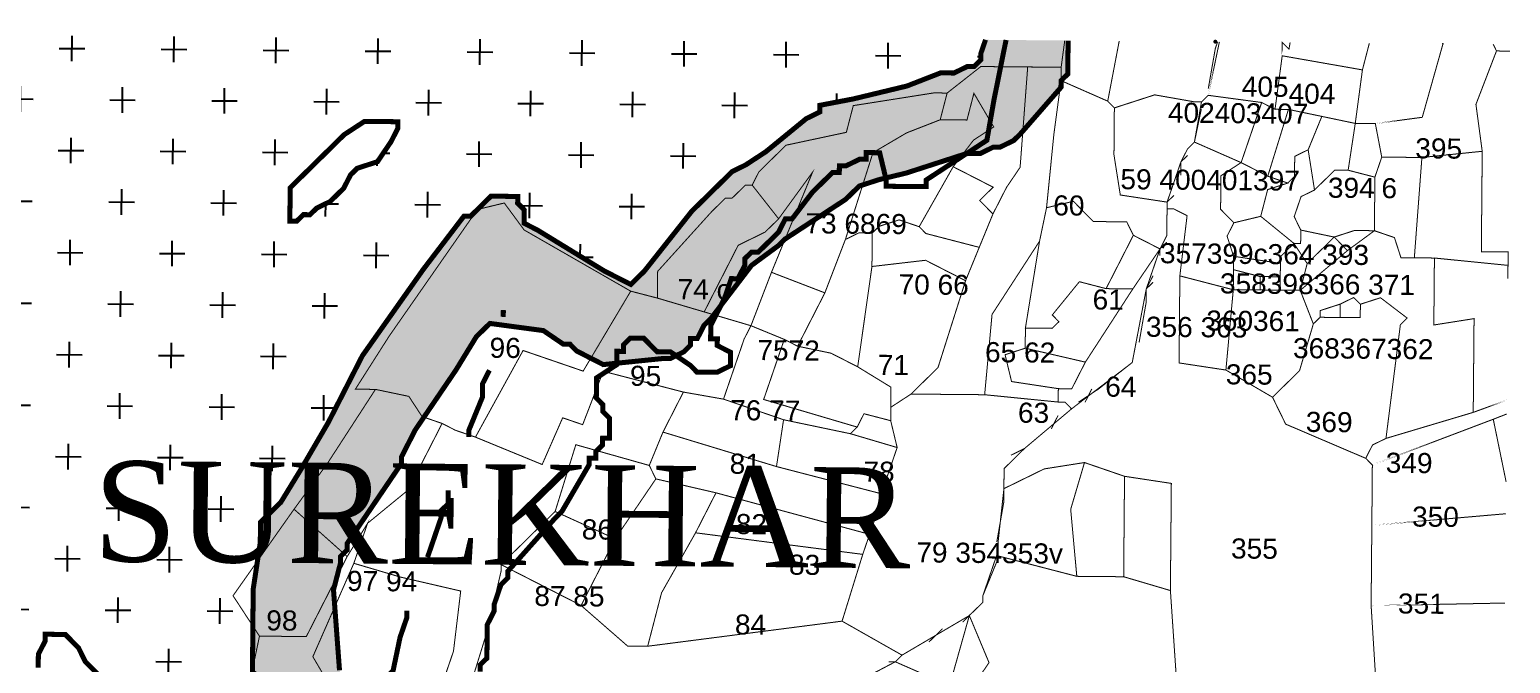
# Model space of a CAD drawing. Header units: metres. Extents: x 266684 to 275933, y 2060666 to 2074564.
# Drawn here: x 275049 to 275933, y 2074174 to 2074552 of the extents above; entities that cross this region are included whole.
import ezdxf

# ---------------------------------------------------------------- set-up
doc = ezdxf.new("R2010")
doc.units = ezdxf.units.M
for name, color, linetype in [('500M CRZ LINE', 2, 'Continuous'), ('CRZ LINE FOR  CREEK OR RIVER', 84, 'Continuous'), ('HAZARDS LINE', 1, 'Continuous'), ('HIGH TIDE LINE', 6, 'Continuous'), ('INTERTIDAL ZONE', 5, 'Continuous'), ('NDZ-200M FROM CRZ', 30, 'Continuous'), ('SURVEY NO.', 7, 'Continuous'), ('SURVEY PLOT BOUNDARY', 35, 'Continuous'), ('VILLAGE BOUNDARY', 212, 'Continuous'), ('VILLAGE NAME', 3, 'Continuous')]:
    doc.layers.add(name, color=color, linetype=linetype)
doc.styles.add('PDF Arial', font='arial.ttf')

# ---------------------------------------------------------------- blocks, each defined once
blk = doc.blocks.new('ERSUJATA')
at = {"layer": 'INTERTIDAL ZONE'}
h = blk.add_hatch(dxfattribs=at)
h.set_pattern_fill('CROSS', color=256, scale=4.797511, angle=-0.5013)
h.set_pattern_definition([(359.4987, (256416.294, 2060020.13), (30.729564, 30.19649), [15.2321, -45.69629]), (89.4987, (256423.843, 2060012.447), (-30.19649, 30.729564), [15.2321, -45.69629])])
h.paths.add_polyline_path([(275512.44, 2074499.36), (275520.47, 2074503.29), (275520.5, 2074507.29), (275540.53, 2074511.11), (275572.58, 2074518.83), (275592.63, 2074526.65), (275600.63, 2074526.58), (275608.66, 2074530.51), (275612.66, 2074530.47), (275616.69, 2074534.44), (275616.72, 2074538.43), (275619.46, 2074546.41), (274923.9, 2074552.49), (274921.09, 2074536.52), (274920.88, 2074512.53), (274916.68, 2074488.58), (274904.26, 2074440.71), (274891.92, 2074400.83), (274875.44, 2074345), (274871.27, 2074325.04), (274867.03, 2074297.09), (274870.92, 2074285.06), (274870.82, 2074273.07), (274866.78, 2074269.1), (274866.29, 2074213.13), (274862.23, 2074205.17), (274858.09, 2074189.21), (274849.39, 2074109.32), (274849.22, 2074089.33), (274845.05, 2074069.37), (274848.76, 2074037.35), (274852.48, 2074005.33), (274859.95, 2073945.29), (274862.97, 2073833.31), (274866.44, 2073773.3), (274870.16, 2073741.28), (274873.81, 2073701.27), (274873.74, 2073693.27), (274845.72, 2073689.52), (274833.73, 2073689.62), (274829.7, 2073685.66), (274825.66, 2073681.7), (274821.63, 2073677.73), (274821.53, 2073665.74), (274829.42, 2073653.68), (274833.38, 2073649.64), (274833.31, 2073641.65), (274829.28, 2073637.68), (274829.21, 2073629.69), (274825.17, 2073625.72), (274829.07, 2073613.69), (274828.02, 2073493.75), (274831.94, 2073485.72), (274831.91, 2073481.72), (274835.91, 2073481.69), (274839.83, 2073473.66), (274855.61, 2073449.53), (274859.58, 2073445.49), (274875.5, 2073437.36), (274887.49, 2073437.25), (274895.45, 2073433.19), (274907.44, 2073433.08), (274923.4, 2073428.94), (274983.25, 2073416.42), (275031.12, 2073404.01), (275059.07, 2073399.77), (275063.06, 2073399.73), (275087.01, 2073395.52), (275111, 2073395.31), (275146.94, 2073391), (275166.96, 2073394.82), (275178.95, 2073394.72), (275195.01, 2073402.58), (275207.04, 2073406.47), (275211.04, 2073406.43), (275227.1, 2073414.29), (275247.09, 2073414.11), (275247.05, 2073410.12), (275255.01, 2073406.05), (275262.9, 2073393.98), (275274.82, 2073385.88), (275282.78, 2073381.82), (275290.74, 2073377.75), (275294.71, 2073373.71), (275302.63, 2073365.65), (275374.13, 2073313.04), (275465.65, 2073264.26), (275469.65, 2073264.23), (275473.61, 2073260.19), (275473.58, 2073256.2), (275477.54, 2073252.16), (275481.43, 2073240.13), (275481.36, 2073232.14), (275497.21, 2073216), (275497.18, 2073212.01), (275509.17, 2073211.9), (275513.24, 2073219.86), (275517.38, 2073235.82), (275521.44, 2073243.78), (275521.86, 2073291.76), (275529.86, 2073291.69), (275537.82, 2073287.62), (275557.77, 2073283.45), (275581.72, 2073279.24), (275589.68, 2073275.17), (275617.66, 2073274.93), (275673.52, 2073262.44), (275677.52, 2073262.41), (275681.48, 2073258.37), (275689.48, 2073258.3), (275709.43, 2073254.13), (275753.26, 2073237.75), (275757.22, 2073233.72), (275777.14, 2073225.55), (275781.1, 2073221.52), (275785.07, 2073217.48), (275792.96, 2073205.42), (275796.92, 2073201.39), (275800.88, 2073197.35), (275808.81, 2073189.29), (275828.55, 2073161.13), (275848.22, 2073124.97), (275871.89, 2073088.78), (275879.75, 2073072.71), (275895.56, 2073052.58), (275907.45, 2073040.48), (275919.35, 2073030.38), (275919.65, 2073064.37), (275915.72, 2073072.4), (275907.76, 2073076.47), (275903.8, 2073080.5), (275899.84, 2073084.53), (275895.91, 2073092.56), (275891.98, 2073100.59), (275888.02, 2073104.63), (275880.1, 2073112.69), (275876.13, 2073116.73), (275872.17, 2073120.76), (275868.24, 2073128.79), (275872.24, 2073128.76), (275876.27, 2073132.72), (275880.24, 2073128.69), (275880.2, 2073124.69), (275892.09, 2073112.59), (275904.01, 2073104.49), (275907.94, 2073096.46), (275915.86, 2073088.39), (275919.84, 2073086.36), (275920.18, 2073124.34), (275916.21, 2073128.37), (275912.29, 2073136.4), (275896.51, 2073160.53), (275884.69, 2073180.63), (275876.8, 2073192.69), (275872.98, 2073212.72), (275869.12, 2073228.74), (275865.19, 2073236.77), (275865.26, 2073244.77), (275869.33, 2073252.73), (275877.46, 2073268.65), (275881.53, 2073276.62), (275885.56, 2073280.58), (275885.63, 2073288.58), (275881.64, 2073288.61), (275873.68, 2073292.68), (275869.68, 2073292.71), (275861.65, 2073288.79), (275841.66, 2073288.96), (275837.7, 2073292.99), (275813.82, 2073305.2), (275801.9, 2073313.3), (275766.06, 2073329.61), (275730.26, 2073349.91), (275706.34, 2073358.12), (275630.53, 2073374.77), (275626.57, 2073378.81), (275622.57, 2073378.84), (275622.71, 2073394.83), (275614.71, 2073394.9), (275606.68, 2073390.98), (275586.7, 2073391.15), (275582.73, 2073395.18), (275574.81, 2073403.25), (275574.88, 2073411.25), (275570.92, 2073415.28), (275570.95, 2073419.28), (275575.05, 2073431.24), (275575.09, 2073435.24), (275583.22, 2073451.16), (275583.33, 2073463.15), (275579.37, 2073467.19), (275575.37, 2073467.22), (275575.4, 2073471.22), (275571.41, 2073471.25), (275563.45, 2073475.32), (275555.45, 2073475.39), (275535.5, 2073479.56), (275527.5, 2073479.63), (275515.44, 2073471.74), (275499.42, 2073467.88), (275483.36, 2073460.03), (275471.36, 2073460.13), (275459.41, 2073464.24), (275451.41, 2073464.31), (275447.45, 2073468.34), (275439.52, 2073476.41), (275431.63, 2073488.47), (275427.74, 2073500.5), (275427.81, 2073508.5), (275411.89, 2073516.63), (275395.94, 2073520.77), (275383.98, 2073524.87), (275368.03, 2073529.01), (275364.03, 2073529.05), (275364.1, 2073537.04), (275360.1, 2073537.08), (275336.26, 2073553.28), (275324.33, 2073561.38), (275268.58, 2073585.86), (275252.66, 2073593.99), (275244.77, 2073606.06), (275240.84, 2073614.09), (275232.92, 2073622.16), (275228.99, 2073630.19), (275229.09, 2073642.18), (275225.2, 2073654.21), (275225.31, 2073666.21), (275221.41, 2073678.23), (275221.48, 2073686.23), (275225.59, 2073698.19), (275225.66, 2073706.19), (275229.72, 2073714.15), (275237.79, 2073722.07), (275241.86, 2073730.04), (275249.89, 2073733.96), (275269.94, 2073741.78), (275273.97, 2073745.75), (275281.97, 2073745.68), (275289.93, 2073741.61), (275313.91, 2073741.4), (275321.94, 2073745.33), (275321.98, 2073749.33), (275326.01, 2073753.29), (275330.08, 2073761.25), (275330.22, 2073777.24), (275326.33, 2073789.27), (275326.4, 2073797.27), (275330.43, 2073801.23), (275334.5, 2073809.19), (275334.53, 2073813.19), (275338.53, 2073813.16), (275342.56, 2073817.12), (275346.63, 2073825.08), (275350.66, 2073829.04), (275350.77, 2073841.04), (275346.87, 2073853.07), (275342.95, 2073861.1), (275338.98, 2073865.13), (275331.02, 2073869.2), (275327.06, 2073873.23), (275315.1, 2073877.34), (275303.15, 2073881.44), (275295.19, 2073885.51), (275291.19, 2073885.54), (275275.37, 2073905.67), (275251.56, 2073925.87), (275235.75, 2073946), (275227.89, 2073962.07), (275223.97, 2073970.1), (275220.04, 2073978.13), (275220.46, 2074026.11), (275224.49, 2074030.07), (275228.56, 2074038.03), (275232.63, 2074045.99), (275240.69, 2074053.92), (275248.72, 2074057.85), (275248.9, 2074077.84), (275217.13, 2074102.1), (275209.2, 2074110.17), (275201.28, 2074118.24), (275197.31, 2074122.27), (275193.42, 2074134.3), (275189.46, 2074138.33), (275185.6, 2074154.36), (275181.71, 2074166.39), (275182.16, 2074218.36), (275186.41, 2074246.32), (275186.51, 2074258.31), (275198.61, 2074270.2), (275210.78, 2074290.09), (275227.01, 2074317.93), (275235.14, 2074333.85), (275247.35, 2074357.74), (275283.78, 2074409.4), (275308.04, 2074441.17), (275312.04, 2074441.14), (275320.11, 2074449.06), (275324.14, 2074453.03), (275340.13, 2074452.89), (275340.09, 2074448.89), (275344.06, 2074444.86), (275343.99, 2074436.86), (275351.95, 2074432.79), (275391.71, 2074408.45), (275407.63, 2074400.32), (275411.66, 2074404.28), (275415.7, 2074408.24), (275443.99, 2074443.98), (275468.19, 2074467.76), (275476.22, 2074471.69), (275488.28, 2074479.58)])
h.paths.add_polyline_path([(275204.25, 2074458.08), (275216.35, 2074469.96), (275224.41, 2074477.89), (275228.44, 2074481.85), (275236.51, 2074489.78), (275248.57, 2074497.67), (275260.56, 2074497.57), (275264.56, 2074497.53), (275268.56, 2074497.5), (275268.52, 2074493.5), (275264.46, 2074485.54), (275256.36, 2074473.61), (275244.33, 2074469.72), (275240.3, 2074465.76), (275236.23, 2074457.8), (275232.2, 2074453.83), (275228.16, 2074449.87), (275220.13, 2074445.94), (275216.1, 2074441.98), (275212.1, 2074442.01), (275208.07, 2074438.05), (275204.07, 2074438.08), (275204.14, 2074446.08), (275204.18, 2074450.08)], flags=16)
h.paths.add_polyline_path([(275035.24, 2074331.61), (275039.2, 2074327.57), (275039.13, 2074319.58), (275039.06, 2074311.58), (275038.99, 2074303.58), (275038.92, 2074295.59), (275038.81, 2074283.59), (275034.71, 2074271.63), (275038.67, 2074267.6), (275038.64, 2074263.6), (275038.6, 2074259.6), (275038.57, 2074255.61), (275038.53, 2074251.61), (275038.5, 2074247.61), (275034.5, 2074247.64), (275034.54, 2074251.64), (275030.57, 2074255.68), (275026.61, 2074259.71), (275022.68, 2074267.74), (275022.72, 2074271.74), (275022.75, 2074275.74), (275014.83, 2074283.8), (275014.9, 2074291.8), (275010.94, 2074295.83), (275006.97, 2074299.87), (275007.01, 2074303.86), (275007.04, 2074307.86), (275007.11, 2074315.86), (275011.15, 2074319.82), (275011.18, 2074323.82), (275015.21, 2074327.78), (275019.21, 2074327.75), (275031.24, 2074331.64)], flags=16)
h.paths.add_polyline_path([(275069.99, 2074191.36), (275073.95, 2074187.32), (275077.91, 2074183.29), (275081.84, 2074175.26), (275089.77, 2074167.19), (275093.69, 2074159.16), (275093.66, 2074155.16), (275093.62, 2074151.17), (275089.56, 2074143.2), (275089.52, 2074139.21), (275089.49, 2074135.21), (275089.45, 2074131.21), (275093.41, 2074127.18), (275097.38, 2074123.14), (275097.34, 2074119.15), (275097.31, 2074115.15), (275097.27, 2074111.15), (275093.24, 2074107.19), (275089.21, 2074103.22), (275085.21, 2074103.26), (275081.25, 2074107.29), (275077.25, 2074107.33), (275073.32, 2074115.36), (275069.32, 2074115.39), (275069.36, 2074119.39), (275069.39, 2074123.39), (275069.43, 2074127.39), (275065.43, 2074127.42), (275065.47, 2074131.42), (275065.54, 2074139.42), (275061.61, 2074147.45), (275061.64, 2074151.45), (275057.68, 2074155.48), (275057.75, 2074163.47), (275053.82, 2074171.51), (275053.89, 2074179.5), (275057.96, 2074187.46), (275058, 2074191.46), (275061.99, 2074191.43)], flags=16)
h.paths.add_polyline_path([(275011.96, 2073955.96), (275015.92, 2073951.92), (275019.92, 2073951.89), (275023.85, 2073943.86), (275027.81, 2073939.83), (275027.78, 2073935.83), (275031.74, 2073931.79), (275031.7, 2073927.8), (275035.7, 2073927.76), (275035.53, 2073907.77), (275031.42, 2073895.81), (275031.39, 2073891.81), (275031.35, 2073887.82), (275027.32, 2073883.85), (275027.25, 2073875.86), (275023.22, 2073871.89), (275019.22, 2073871.93), (275011.26, 2073876), (275007.3, 2073880.03), (275003.37, 2073888.06), (275003.41, 2073892.06), (275003.48, 2073900.05), (274999.51, 2073904.09), (274995.59, 2073912.12), (274995.66, 2073920.11), (274991.8, 2073936.14), (274991.83, 2073940.14), (274991.87, 2073944.14), (274995.9, 2073948.1), (274995.94, 2073952.1), (274999.97, 2073956.06), (275003.97, 2073956.03)], flags=16)
at = {"layer": 'NDZ-200M FROM CRZ'}
h = blk.add_hatch(dxfattribs=at)
h.set_pattern_fill('CROSS', color=256, scale=1.199378, angle=-0.5013)
h.set_pattern_definition([(359.498702, (256416.294, 2060020.1294), (7.682391, 7.5491226), [3.808024, -11.4240725]), (89.498702, (256418.181, 2060018.209), (-7.5491226, 7.682391), [3.808024, -11.4240725])])
h.paths.add_polyline_path([(275378.26, 2073784.82), (275382.29, 2073788.78), (275386.32, 2073792.75), (275390.36, 2073796.71), (275390.39, 2073800.71), (275394.46, 2073808.67), (275398.77, 2073844.62), (275398.84, 2073852.61), (275394.95, 2073864.64), (275394.98, 2073868.64), (275391.02, 2073872.67), (275391.06, 2073876.67), (275387.09, 2073880.7), (275363.35, 2073908.9), (275359.39, 2073912.93), (275355.43, 2073916.97), (275351.43, 2073917), (275347.47, 2073921.04), (275343.47, 2073921.07), (275335.51, 2073925.14), (275331.51, 2073925.17), (275299.71, 2073945.44), (275287.82, 2073957.54), (275283.89, 2073965.57), (275275.97, 2073973.64), (275268.29, 2074009.69), (275272.32, 2074013.66), (275272.36, 2074017.65), (275276.35, 2074017.62), (275276.42, 2074025.62), (275280.46, 2074029.58), (275280.49, 2074033.58), (275280.53, 2074037.57), (275280.56, 2074041.57), (275280.6, 2074045.57), (275276.91, 2074081.59), (275273.06, 2074097.62), (275273.09, 2074101.61), (275273.13, 2074105.61), (275273.16, 2074109.61), (275273.2, 2074113.61), (275269.23, 2074117.64), (275265.27, 2074121.67), (275237.53, 2074149.91), (275237.6, 2074157.9), (275233.71, 2074169.93), (275230.13, 2074217.94), (275234.27, 2074233.9), (275234.31, 2074237.9), (275238.34, 2074241.86), (275238.37, 2074245.86), (275246.47, 2074257.79), (275270.77, 2074293.56), (275270.81, 2074297.56), (275274.87, 2074305.52), (275278.94, 2074313.48), (275303.24, 2074349.25), (275315.41, 2074369.14), (275323.47, 2074377.06), (275355.42, 2074372.79), (275367.34, 2074364.68), (275371.34, 2074364.65), (275375.3, 2074360.62), (275383.26, 2074356.55), (275391.22, 2074352.48), (275427.23, 2074356.16), (275431.23, 2074356.13), (275439.26, 2074360.06), (275443.29, 2074364.02), (275443.33, 2074368.02), (275447.33, 2074367.98), (275451.39, 2074375.94), (275455.43, 2074379.91), (275479.69, 2074411.68), (275495.79, 2074423.54), (275499.82, 2074427.5), (275536, 2074451.17), (275544.07, 2074459.1), (275556.1, 2074462.99), (275572.12, 2074466.85), (275608.2, 2074478.53), (275616.2, 2074478.46), (275624.23, 2074482.39), (275628.23, 2074482.35), (275636.26, 2074486.28), (275640.29, 2074490.25), (275664.52, 2074518.02), (275664.55, 2074522.02), (275668.59, 2074525.98), (275668.66, 2074533.98), (275668.69, 2074537.98), (275668.73, 2074541.98), (275668.76, 2074545.97), (275619.46, 2074546.41), (275616.72, 2074538.43), (275616.69, 2074534.44), (275612.66, 2074530.47), (275608.66, 2074530.51), (275600.63, 2074526.58), (275592.63, 2074526.65), (275572.58, 2074518.83), (275540.53, 2074511.11), (275520.5, 2074507.29), (275520.47, 2074503.29), (275512.44, 2074499.36), (275488.28, 2074479.58), (275476.22, 2074471.69), (275468.19, 2074467.76), (275443.99, 2074443.98), (275415.7, 2074408.24), (275411.66, 2074404.28), (275407.63, 2074400.32), (275391.71, 2074408.45), (275351.95, 2074432.79), (275343.99, 2074436.86), (275344.06, 2074444.86), (275340.09, 2074448.89), (275340.13, 2074452.89), (275324.14, 2074453.03), (275320.11, 2074449.06), (275312.04, 2074441.14), (275308.04, 2074441.17), (275283.78, 2074409.4), (275247.35, 2074357.74), (275235.14, 2074333.85), (275227.01, 2074317.93), (275210.78, 2074290.09), (275198.61, 2074270.2), (275186.51, 2074258.31), (275186.41, 2074246.32), (275182.16, 2074218.36), (275181.71, 2074166.39), (275185.6, 2074154.36), (275189.46, 2074138.33), (275193.42, 2074134.3), (275197.31, 2074122.27), (275201.28, 2074118.24), (275209.2, 2074110.17), (275217.13, 2074102.1), (275248.9, 2074077.84), (275248.72, 2074057.85), (275240.69, 2074053.92), (275232.63, 2074045.99), (275228.56, 2074038.03), (275224.49, 2074030.07), (275220.46, 2074026.11), (275220.04, 2073978.13), (275223.97, 2073970.1), (275227.89, 2073962.07), (275235.75, 2073946), (275251.56, 2073925.87), (275275.37, 2073905.67), (275291.19, 2073885.54), (275295.19, 2073885.51), (275303.15, 2073881.44), (275315.1, 2073877.34), (275327.06, 2073873.23), (275331.02, 2073869.2), (275338.98, 2073865.13), (275342.95, 2073861.1), (275346.87, 2073853.07), (275350.77, 2073841.04), (275350.66, 2073829.04), (275346.63, 2073825.08), (275342.56, 2073817.12), (275338.53, 2073813.16), (275334.53, 2073813.19), (275334.5, 2073809.19), (275330.43, 2073801.23), (275326.4, 2073797.27), (275326.33, 2073789.27), (275330.22, 2073777.24), (275330.08, 2073761.25), (275326.01, 2073753.29), (275321.98, 2073749.33), (275321.94, 2073745.33), (275313.91, 2073741.4), (275289.93, 2073741.61), (275281.97, 2073745.68), (275273.97, 2073745.75), (275269.94, 2073741.78), (275249.89, 2073733.96), (275241.86, 2073730.04), (275237.79, 2073722.07), (275229.72, 2073714.15), (275225.66, 2073706.19), (275225.59, 2073698.19), (275221.48, 2073686.23), (275221.41, 2073678.23), (275225.31, 2073666.21), (275225.2, 2073654.21), (275229.09, 2073642.18), (275228.99, 2073630.19), (275232.92, 2073622.16), (275240.84, 2073614.09), (275244.77, 2073606.06), (275252.66, 2073593.99), (275268.58, 2073585.86), (275324.33, 2073561.38), (275336.26, 2073553.28), (275360.1, 2073537.08), (275364.1, 2073537.04), (275364.03, 2073529.05), (275368.03, 2073529.01), (275383.98, 2073524.87), (275395.94, 2073520.77), (275411.89, 2073516.63), (275427.81, 2073508.5), (275427.74, 2073500.5), (275431.63, 2073488.47), (275439.52, 2073476.41), (275447.45, 2073468.34), (275451.41, 2073464.31), (275459.41, 2073464.24), (275471.36, 2073460.13), (275483.36, 2073460.03), (275499.42, 2073467.88), (275515.44, 2073471.74), (275527.5, 2073479.63), (275535.5, 2073479.56), (275555.45, 2073475.39), (275563.45, 2073475.32), (275571.41, 2073471.25), (275575.4, 2073471.22), (275575.37, 2073467.22), (275579.37, 2073467.19), (275583.33, 2073463.15), (275583.22, 2073451.16), (275575.09, 2073435.24), (275575.05, 2073431.24), (275570.95, 2073419.28), (275570.92, 2073415.28), (275574.88, 2073411.25), (275574.81, 2073403.25), (275582.73, 2073395.18), (275586.7, 2073391.15), (275606.68, 2073390.98), (275614.71, 2073394.9), (275622.71, 2073394.83), (275622.57, 2073378.84), (275626.57, 2073378.81), (275630.53, 2073374.77), (275706.34, 2073358.12), (275730.26, 2073349.91), (275766.06, 2073329.61), (275801.9, 2073313.3), (275813.82, 2073305.2), (275837.7, 2073292.99), (275841.66, 2073288.96), (275861.65, 2073288.79), (275869.68, 2073292.71), (275873.68, 2073292.68), (275881.64, 2073288.61), (275885.63, 2073288.58), (275885.56, 2073280.58), (275881.53, 2073276.62), (275877.46, 2073268.65), (275869.33, 2073252.73), (275865.26, 2073244.77), (275865.19, 2073236.77), (275869.12, 2073228.74), (275872.98, 2073212.72), (275876.8, 2073192.69), (275884.69, 2073180.63), (275896.51, 2073160.53), (275912.29, 2073136.4), (275916.21, 2073128.37), (275920.18, 2073124.34), (275921.09, 2073228.29), (275917.19, 2073240.32), (275917.26, 2073248.31), (275917.3, 2073252.31), (275917.33, 2073256.31), (275917.37, 2073260.31), (275913.41, 2073264.34), (275893.73, 2073300.5), (275885.88, 2073316.56), (275881.92, 2073320.6), (275877.95, 2073324.63), (275873.99, 2073328.66), (275870.03, 2073332.69), (275838.19, 2073348.97), (275826.27, 2073357.07), (275822.3, 2073361.1), (275774.51, 2073381.51), (275754.63, 2073393.68), (275746.67, 2073397.75), (275706.8, 2073410.09), (275682.85, 2073414.3), (275666.89, 2073418.44), (275631.02, 2073430.75), (275631.05, 2073434.75), (275631.09, 2073438.74), (275631.12, 2073442.74), (275631.16, 2073446.74), (275635.19, 2073450.7), (275635.23, 2073454.7), (275635.3, 2073462.7), (275615.59, 2073494.86), (275611.63, 2073498.89), (275607.63, 2073498.93), (275591.71, 2073507.06), (275575.79, 2073515.2), (275543.91, 2073527.47), (275539.95, 2073531.5), (275531.96, 2073531.57), (275527.96, 2073531.61), (275523.96, 2073531.64), (275519.96, 2073531.68), (275515.97, 2073531.71), (275511.93, 2073527.75), (275479.81, 2073512.04), (275475.85, 2073516.07), (275475.89, 2073520.07), (275471.96, 2073528.1), (275468, 2073532.13), (275468.03, 2073536.13), (275464.07, 2073540.17), (275456.11, 2073544.23), (275428.3, 2073564.47), (275416.34, 2073568.57), (275412.35, 2073568.61), (275408.35, 2073568.64), (275404.39, 2073572.68), (275396.39, 2073572.75), (275392.43, 2073576.78), (275360.62, 2073597.05), (275348.7, 2073605.15), (275344.71, 2073605.18), (275336.75, 2073609.25), (275324.82, 2073617.35), (275288.99, 2073633.66), (275284.99, 2073633.7), (275285.02, 2073637.69), (275281.06, 2073641.73), (275281.1, 2073645.73), (275277.1, 2073645.76), (275277.13, 2073649.76), (275277.17, 2073653.76), (275273.28, 2073665.79), (275285.51, 2073693.67), (275289.51, 2073693.63), (275289.47, 2073689.63), (275293.47, 2073689.6), (275297.47, 2073689.56), (275305.46, 2073689.49), (275313.46, 2073689.42), (275317.49, 2073693.39), (275353.61, 2073709.07), (275361.64, 2073712.99), (275365.71, 2073720.95), (275365.74, 2073724.95), (275369.74, 2073724.92), (275369.81, 2073732.91), (275373.84, 2073736.88), (275373.88, 2073740.88)])
at = {"layer": '500M CRZ LINE', "lineweight": 5, "const_width": 3}
for points in [[(275331.54, 2074384.99), (275331.5, 2074380.99)], [(275323.23, 2074349.08), (275319.16, 2074341.12), (275319.09, 2074333.12), (275310.92, 2074313.2), (275310.89, 2074309.2)], [(275298.61, 2074277.32), (275298.54, 2074269.33), (275294.51, 2074265.36), (275294.48, 2074261.36), (275286.27, 2074237.45)], [(275274, 2074205.57), (275273.97, 2074201.57), (275269.86, 2074189.61), (275265.69, 2074169.65), (275261.66, 2074165.69)]]:
    blk.add_lwpolyline(points, dxfattribs=at)
at = {"layer": 'CRZ LINE FOR  CREEK OR RIVER', "lineweight": 0, "const_width": 3}
blk.add_lwpolyline([(275668.76, 2074545.97), (275668.59, 2074525.98), (275664.55, 2074522.02), (275664.52, 2074518.02), (275640.29, 2074490.25), (275636.26, 2074486.28), (275628.23, 2074482.35), (275624.23, 2074482.39), (275616.2, 2074478.46), (275608.2, 2074478.53), (275572.12, 2074466.85), (275556.1, 2074462.99), (275544.07, 2074459.1), (275536, 2074451.17), (275499.82, 2074427.5), (275495.79, 2074423.54), (275479.69, 2074411.68), (275455.43, 2074379.91), (275451.39, 2074375.94), (275447.33, 2074367.98), (275443.33, 2074368.02), (275443.29, 2074364.02), (275439.26, 2074360.06), (275431.23, 2074356.13), (275427.23, 2074356.16), (275391.22, 2074352.48), (275383.26, 2074356.55), (275375.3, 2074360.62), (275371.34, 2074364.65), (275367.34, 2074364.68), (275355.42, 2074372.79), (275323.47, 2074377.06), (275315.41, 2074369.14), (275303.24, 2074349.25), (275278.94, 2074313.48), (275270.81, 2074297.56), (275270.77, 2074293.56), (275238.37, 2074245.86), (275238.34, 2074241.86), (275234.31, 2074237.9), (275234.27, 2074233.9), (275230.13, 2074217.94), (275233.71, 2074169.93)], dxfattribs=at)
at = {"layer": 'HAZARDS LINE', "lineweight": 18, "const_width": 3}
blk.add_lwpolyline([(275631.71, 2074546.3), (275624.47, 2074510.38), (275620.27, 2074486.42), (275584.08, 2074462.75), (275584.04, 2074458.75), (275560.06, 2074458.96), (275560.09, 2074462.96), (275556.24, 2074478.99), (275548.24, 2074479.06), (275548.21, 2074475.06), (275544.21, 2074475.09), (275536.18, 2074471.16), (275532.18, 2074471.2), (275532.15, 2074467.2), (275528.15, 2074467.24), (275520.08, 2074459.31), (275516.05, 2074455.35), (275503.92, 2074439.46), (275499.92, 2074439.49), (275495.86, 2074431.53), (275491.82, 2074427.57), (275483.76, 2074419.64), (275479.76, 2074419.68), (275475.73, 2074415.72), (275475.69, 2074411.72), (275471.63, 2074403.76), (275467.63, 2074403.79), (275463.53, 2074391.83), (275459.46, 2074383.87), (275455.39, 2074375.91), (275455.32, 2074367.91), (275459.32, 2074367.88), (275459.28, 2074363.88), (275467.24, 2074359.81), (275467.17, 2074351.82), (275459.14, 2074347.89), (275447.15, 2074347.99), (275443.19, 2074352.03), (275431.27, 2074360.13), (275423.27, 2074360.2), (275419.31, 2074364.23), (275415.35, 2074368.26), (275407.35, 2074368.33), (275403.32, 2074364.37), (275403.28, 2074360.37), (275399.29, 2074360.41), (275399.22, 2074352.41), (275387.15, 2074344.52), (275387.05, 2074332.53), (275391.01, 2074328.49), (275390.98, 2074324.49), (275394.94, 2074320.46), (275394.83, 2074308.47), (275390.84, 2074308.5), (275390.8, 2074304.5), (275386.77, 2074300.54), (275386.73, 2074296.54), (275382.74, 2074296.58), (275382.7, 2074292.58), (275366.47, 2074264.73), (275362.43, 2074260.77), (275334.17, 2074229.03), (275334.14, 2074225.03), (275330.1, 2074221.07), (275326, 2074209.11), (275325.97, 2074205.11), (275321.9, 2074197.15), (275321.73, 2074177.16), (275317.69, 2074173.2), (275317.66, 2074169.2)], dxfattribs=at)
at = {"layer": 'HIGH TIDE LINE', "lineweight": 0, "const_width": 3}
for points in [[(275619.46, 2074546.41), (275616.72, 2074538.43), (275616.69, 2074534.44), (275612.66, 2074530.47), (275608.66, 2074530.51), (275600.63, 2074526.58), (275592.63, 2074526.65), (275572.58, 2074518.83), (275540.53, 2074511.11), (275520.5, 2074507.29), (275520.47, 2074503.29), (275512.44, 2074499.36), (275488.28, 2074479.58), (275476.22, 2074471.69), (275468.19, 2074467.76), (275443.99, 2074443.98), (275415.7, 2074408.24), (275411.66, 2074404.28), (275407.63, 2074400.32), (275391.71, 2074408.45), (275351.95, 2074432.79), (275343.99, 2074436.86), (275344.06, 2074444.86), (275340.09, 2074448.89), (275340.13, 2074452.89), (275324.14, 2074453.03), (275320.11, 2074449.06), (275312.04, 2074441.14), (275308.04, 2074441.17), (275283.78, 2074409.4), (275247.35, 2074357.74), (275235.14, 2074333.85), (275227.01, 2074317.93), (275210.78, 2074290.09), (275198.61, 2074270.2), (275186.51, 2074258.31), (275186.41, 2074246.32), (275182.16, 2074218.36), (275181.71, 2074166.39)], [(275089.77, 2074167.19), (275081.84, 2074175.26), (275077.91, 2074183.29), (275073.95, 2074187.32), (275069.99, 2074191.36), (275058, 2074191.46), (275057.96, 2074187.46), (275053.89, 2074179.5), (275053.82, 2074171.51)]]:
    blk.add_lwpolyline(points, dxfattribs=at)
blk.add_lwpolyline([(275228.44, 2074481.85), (275236.51, 2074489.78), (275248.57, 2074497.67), (275268.56, 2074497.5), (275268.52, 2074493.5), (275264.46, 2074485.54), (275256.36, 2074473.61), (275244.33, 2074469.72), (275240.3, 2074465.76), (275236.23, 2074457.8), (275232.2, 2074453.83), (275228.16, 2074449.87), (275220.13, 2074445.94), (275216.1, 2074441.98), (275212.1, 2074442.01), (275208.07, 2074438.05), (275204.07, 2074438.08), (275204.25, 2074458.08), (275216.35, 2074469.96), (275224.41, 2074477.89)], close=True, dxfattribs=at)
at = {"layer": 'SURVEY NO.', "color": 40, "lineweight": 50, "true_color": 0xffaa00}
blk.add_point((275756.71, 2074545.21), dxfattribs=at)
at = {"layer": 'SURVEY PLOT BOUNDARY', "lineweight": 18, "const_width": 0.6}
for points in [[(275853.21, 2074152.52), (275849.71, 2074208.52), (275850.13, 2074256.5), (275850.44, 2074292.49), (275846.48, 2074296.52), (275850.55, 2074304.48), (275858.58, 2074308.41), (275910.68, 2074323.95), (275911.17, 2074379.92), (275887.15, 2074376.13), (275887.5, 2074416.11), (275931.44, 2074411.73), (275931.37, 2074403.73), (275931.51, 2074419.73), (275915.52, 2074419.86), (275916.04, 2074479.84), (275880.03, 2074476.15), (275856.05, 2074476.36), (275852.22, 2074496.39), (275840.23, 2074496.49), (275844.51, 2074528.44), (275848.65, 2074544.4), (275844.51, 2074528.44), (275796.61, 2074536.86), (275792.33, 2074504.91), (275784.37, 2074508.98), (275752.43, 2074513.26), (275748.4, 2074509.29), (275744.4, 2074509.33), (275720.45, 2074513.54), (275696.39, 2074505.75), (275692.43, 2074509.78), (275699.29, 2074545.71), (275692.43, 2074509.78), (275664.55, 2074522.02), (275664.62, 2074530.02), (275666.76, 2074545.99), (275664.62, 2074530.02), (275616.65, 2074530.44), (275596.53, 2074514.62), (275588.53, 2074514.69), (275540.49, 2074507.11), (275536.35, 2074491.16), (275500.31, 2074483.47), (275484.18, 2074467.62), (275480.11, 2074459.66), (275476.11, 2074459.7), (275468.05, 2074451.77), (275464.05, 2074451.8), (275455.99, 2074443.88), (275423.69, 2074408.17), (275423.55, 2074392.18), (275407.6, 2074396.32), (275343.95, 2074432.86), (275332.1, 2074448.96), (275316.07, 2074445.1), (275263.44, 2074369.59), (275243.17, 2074337.78), (275255.17, 2074337.68), (275226.8, 2074293.94), (275206.57, 2074266.13), (275170.14, 2074214.47), (275185.92, 2074190.34), (275181.74, 2074170.39)], [(275733.39, 2074165.56), (275729.85, 2074217.57), (275730.41, 2074281.54), (275702.46, 2074285.78), (275678.55, 2074293.99), (275654.53, 2074290.2), (275630.44, 2074278.42), (275630.54, 2074290.41), (275642.64, 2074302.3), (275670.83, 2074326.04), (275707.06, 2074353.72), (275715.44, 2074397.63), (275723.64, 2074421.54), (275727.71, 2074429.51), (275727.85, 2074445.5), (275731.85, 2074445.46), (275739.81, 2074441.39), (275735.49, 2074405.45), (275735.04, 2074353.47), (275762.99, 2074349.23), (275790.83, 2074332.99), (275798.68, 2074316.93), (275846.48, 2074296.52), (275850.44, 2074292.49), (275850.13, 2074256.5), (275849.71, 2074208.52), (275853.21, 2074152.52)], [(275289.47, 2074145.45), (275301.77, 2074181.33), (275306.08, 2074217.28), (275270.18, 2074225.59), (275242.27, 2074233.83), (275250.47, 2074257.75), (275274.63, 2074277.53), (275294.97, 2074317.34), (275302.93, 2074313.27), (275314.88, 2074309.17), (275354.72, 2074292.82), (275366.96, 2074320.71), (275378.91, 2074316.6), (275391.19, 2074348.48), (275439.05, 2074336.07), (275426.85, 2074312.18), (275418.68, 2074292.26), (275374.81, 2074304.64), (275362.47, 2074264.77), (275330.21, 2074233.06), (275330.17, 2074229.06), (275321.86, 2074193.15), (275309.52, 2074153.28)]]:
    blk.add_lwpolyline(points, dxfattribs=at)
for points in [[(275752.43, 2074513.26), (275759.1, 2074545.18)], [(275796.61, 2074536.86), (275796.68, 2074544.86), (275800.64, 2074540.82), (275801.34, 2074544.81), (275800.64, 2074540.82), (275796.68, 2074544.86)], [(275852.22, 2074496.39), (275880.24, 2074500.14), (275892.62, 2074544.02), (275880.24, 2074500.14)], [(275912.29, 2074507.86), (275916.04, 2074479.84), (275912.29, 2074507.86), (275924.56, 2074539.74), (275932.56, 2074539.67), (275924.56, 2074539.74), (275922.6, 2074543.75), (275924.56, 2074539.74)], [(275623.35, 2074382.44), (275618.94, 2074334.49), (275574.97, 2074334.88), (275591.09, 2074350.73), (275607.54, 2074402.57), (275615.71, 2074422.49), (275623.88, 2074442.41), (275632.01, 2074458.33), (275640.11, 2074470.26), (275644.64, 2074530.19), (275664.62, 2074530.02), (275664.55, 2074522.02), (275660.28, 2074490.07), (275655.89, 2074446.13), (275651.72, 2074426.17)], [(275644.64, 2074530.19), (275640.11, 2074470.26), (275632.01, 2074458.33), (275623.88, 2074442.41), (275615.95, 2074450.47), (275624.02, 2074458.4), (275600.14, 2074470.61), (275612.27, 2074486.49), (275624.33, 2074494.38), (275612.52, 2074514.48), (275608.38, 2074498.52), (275592.39, 2074498.66), (275596.53, 2074514.62), (275616.65, 2074530.44)], [(275844.51, 2074528.44), (275840.23, 2074496.49), (275820.28, 2074500.67), (275800.33, 2074504.84), (275792.33, 2074504.91), (275796.61, 2074536.86)], [(275692.43, 2074509.78), (275696.39, 2074505.75), (275696.15, 2074477.76), (275699.94, 2074453.74), (275727.88, 2074449.5), (275727.85, 2074445.5), (275727.71, 2074429.51), (275723.64, 2074421.54), (275707.72, 2074429.68), (275703.79, 2074437.71), (275683.81, 2074437.89), (275671.92, 2074449.99), (275655.89, 2074446.13), (275660.28, 2074490.07), (275664.55, 2074522.02)], [(275552.24, 2074479.02), (275535.79, 2074427.19), (275523.52, 2074395.31), (275491.65, 2074407.58), (275516.16, 2074467.34), (275495.93, 2074439.53), (275480.11, 2074459.66), (275484.18, 2074467.62), (275500.31, 2074483.47), (275536.35, 2074491.16), (275540.49, 2074507.11), (275588.53, 2074514.69), (275596.53, 2074514.62), (275592.39, 2074498.66), (275572.33, 2074490.84)], [(275600.14, 2074470.61), (275579.84, 2074434.8), (275567.88, 2074438.9), (275555.85, 2074435.01), (275551.82, 2074431.04), (275543.82, 2074431.11), (275535.79, 2074427.19), (275552.24, 2074479.02), (275572.33, 2074490.84), (275592.39, 2074498.66), (275608.38, 2074498.52), (275612.52, 2074514.48), (275624.33, 2074494.38), (275612.27, 2074486.49)], [(275748.4, 2074509.29), (275744.19, 2074485.34), (275740.16, 2074481.38), (275736.09, 2074473.41), (275727.88, 2074449.5), (275699.94, 2074453.74), (275696.15, 2074477.76), (275696.39, 2074505.75), (275720.45, 2074513.54), (275744.4, 2074509.33)], [(275784.37, 2074508.98), (275772.07, 2074473.1), (275744.19, 2074485.34), (275748.4, 2074509.29), (275752.43, 2074513.26)], [(275792.33, 2074504.91), (275800.33, 2074504.84), (275787.99, 2074464.96), (275772.07, 2074473.1), (275784.37, 2074508.98)], [(275820.28, 2074500.67), (275812.11, 2074480.75), (275804.08, 2074476.82), (275803.98, 2074464.82), (275799.94, 2074460.86), (275787.99, 2074464.96), (275800.33, 2074504.84)], [(275840.23, 2074496.49), (275835.99, 2074468.54), (275828, 2074468.61), (275823.96, 2074464.65), (275815.9, 2074456.72), (275812.11, 2074480.75), (275820.28, 2074500.67)], [(275856.05, 2074476.36), (275851.95, 2074464.4), (275835.99, 2074468.54), (275840.23, 2074496.49), (275852.22, 2074496.39)], [(275772.07, 2074473.1), (275760, 2074465.21), (275759.83, 2074445.22), (275767.75, 2074437.15), (275763.69, 2074429.19), (275767.58, 2074417.16), (275767.51, 2074409.16), (275767.4, 2074397.17), (275735.49, 2074405.45), (275739.81, 2074441.39), (275731.85, 2074445.46), (275727.85, 2074445.5), (275727.88, 2074449.5), (275736.09, 2074473.41), (275740.16, 2074481.38), (275744.19, 2074485.34)], [(275815.9, 2074456.72), (275807.87, 2074452.79), (275803.77, 2074440.83), (275807.69, 2074432.8), (275807.62, 2074424.81), (275803.63, 2074424.84), (275783.78, 2074441.01), (275787.92, 2074456.97), (275799.94, 2074460.86), (275803.98, 2074464.82), (275804.08, 2074476.82), (275812.11, 2074480.75)], [(275875.51, 2074416.22), (275867.52, 2074416.29), (275863.62, 2074428.32), (275851.67, 2074432.42), (275851.95, 2074464.4), (275856.05, 2074476.36), (275880.03, 2074476.15)], [(275916.01, 2074475.84), (275915.52, 2074419.86), (275931.51, 2074419.73), (275931.44, 2074411.73), (275887.5, 2074416.11), (275875.51, 2074416.22), (275880.03, 2074476.15), (275916.04, 2074479.84)], [(275491.65, 2074407.58), (275479.38, 2074375.7), (275451.46, 2074383.94), (275471.8, 2074423.75), (275487.86, 2074431.6), (275495.93, 2074439.53), (275516.16, 2074467.34)], [(275623.88, 2074442.41), (275615.71, 2074422.49), (275583.8, 2074430.76), (275579.84, 2074434.8), (275600.14, 2074470.61), (275624.02, 2074458.4), (275615.95, 2074450.47)], [(275787.99, 2074464.96), (275799.94, 2074460.86), (275787.92, 2074456.97), (275783.78, 2074441.01), (275767.75, 2074437.15), (275759.83, 2074445.22), (275760, 2074465.21), (275772.07, 2074473.1)], [(275835.99, 2074468.54), (275851.95, 2074464.4), (275851.67, 2074432.42), (275839.67, 2074432.52), (275827.65, 2074428.63), (275807.69, 2074432.8), (275803.77, 2074440.83), (275807.87, 2074452.79), (275815.9, 2074456.72), (275823.96, 2074464.65), (275828, 2074468.61)], [(275471.8, 2074423.75), (275451.46, 2074383.94), (275423.55, 2074392.18), (275423.69, 2074408.17), (275455.99, 2074443.88), (275464.05, 2074451.8), (275468.05, 2074451.77), (275476.11, 2074459.7), (275480.11, 2074459.66), (275495.93, 2074439.53), (275487.86, 2074431.6)], [(275707.72, 2074429.68), (275691.45, 2074397.83), (275675.5, 2074401.97), (275659.33, 2074382.12), (275663.29, 2074378.09), (275659.26, 2074374.13), (275643.27, 2074374.27), (275651.72, 2074426.17), (275655.89, 2074446.13), (275671.92, 2074449.99), (275683.81, 2074437.89), (275703.79, 2074437.71)], [(275407.6, 2074396.32), (275379.19, 2074348.59), (275343.32, 2074360.9), (275314.88, 2074309.17), (275302.93, 2074313.27), (275294.97, 2074317.34), (275283.01, 2074321.44), (275275.12, 2074333.5), (275255.17, 2074337.68), (275243.17, 2074337.78), (275263.44, 2074369.59), (275316.07, 2074445.1), (275332.1, 2074448.96), (275343.95, 2074432.86)], [(275803.63, 2074424.84), (275795.56, 2074416.92), (275795.53, 2074412.92), (275767.58, 2074417.16), (275763.69, 2074429.19), (275767.75, 2074437.15), (275783.78, 2074441.01)], [(275579.84, 2074434.8), (275583.8, 2074430.76), (275615.71, 2074422.49), (275607.54, 2074402.57), (275583.66, 2074414.77), (275551.64, 2074411.05), (275551.82, 2074431.04), (275555.85, 2074435.01), (275567.88, 2074438.9)], [(275827.65, 2074428.63), (275811.52, 2074412.78), (275803.63, 2074424.84), (275807.62, 2074424.81), (275807.69, 2074432.8)], [(275875.51, 2074416.22), (275887.5, 2074416.11), (275887.15, 2074376.13), (275911.17, 2074379.92), (275910.68, 2074323.95), (275858.58, 2074308.41), (275867.17, 2074376.31), (275871.2, 2074380.27), (275855.31, 2074392.4), (275843.29, 2074388.51), (275839.32, 2074392.54), (275831.29, 2074388.61), (275819.27, 2074384.72), (275819.23, 2074380.72), (275815.2, 2074376.76), (275807.38, 2074396.82), (275835.57, 2074420.56), (275851.67, 2074432.42), (275863.62, 2074428.32), (275867.52, 2074416.29)], [(275851.67, 2074432.42), (275835.57, 2074420.56), (275827.65, 2074428.63), (275839.67, 2074432.52)], [(275551.82, 2074431.04), (275551.64, 2074411.05), (275543.13, 2074351.15), (275527.21, 2074359.29), (275507.25, 2074363.46), (275523.52, 2074395.31), (275535.79, 2074427.19), (275543.82, 2074431.11)], [(275643.27, 2074374.27), (275643.17, 2074362.27), (275631.14, 2074358.38), (275635, 2074342.35), (275662.94, 2074338.11), (275662.87, 2074330.11), (275618.94, 2074334.49), (275623.35, 2074382.44), (275651.72, 2074426.17)], [(275670.83, 2074326.04), (275666.87, 2074330.08), (275662.87, 2074330.11), (275662.94, 2074338.11), (275670.94, 2074338.04), (275679.07, 2074353.96), (275707.44, 2074397.7), (275723.64, 2074421.54), (275715.44, 2074397.63), (275707.06, 2074353.72)], [(275723.64, 2074421.54), (275707.44, 2074397.7), (275691.45, 2074397.83), (275707.72, 2074429.68)], [(275811.52, 2074412.78), (275807.38, 2074396.82), (275795.39, 2074396.93), (275795.46, 2074404.92), (275795.53, 2074412.92), (275795.56, 2074416.92), (275803.63, 2074424.84)], [(275835.57, 2074420.56), (275807.38, 2074396.82), (275811.52, 2074412.78), (275827.65, 2074428.63)], [(275607.54, 2074402.57), (275591.09, 2074350.73), (275574.97, 2074334.88), (275562.9, 2074326.99), (275563.01, 2074338.98), (275543.13, 2074351.15), (275551.64, 2074411.05), (275583.66, 2074414.77)], [(275795.53, 2074412.92), (275795.46, 2074404.92), (275783.46, 2074405.03), (275767.51, 2074409.16), (275767.58, 2074417.16)], [(275523.52, 2074395.31), (275507.25, 2074363.46), (275499.29, 2074367.53), (275479.38, 2074375.7), (275491.65, 2074407.58)], [(275767.4, 2074397.17), (275762.99, 2074349.23), (275735.04, 2074353.47), (275735.49, 2074405.45)], [(275783.46, 2074405.03), (275783.39, 2074397.03), (275767.4, 2074397.17), (275767.51, 2074409.16)], [(275795.46, 2074404.92), (275795.39, 2074396.93), (275787.39, 2074397), (275783.39, 2074397.03), (275783.46, 2074405.03)], [(275475.31, 2074367.74), (275463, 2074331.86), (275439.05, 2074336.07), (275391.19, 2074348.48), (275378.91, 2074316.6), (275366.96, 2074320.71), (275354.72, 2074292.82), (275314.88, 2074309.17), (275343.32, 2074360.9), (275379.19, 2074348.59), (275407.6, 2074396.32), (275423.55, 2074392.18), (275451.46, 2074383.94), (275479.38, 2074375.7)], [(275691.45, 2074397.83), (275707.44, 2074397.7), (275679.07, 2074353.96), (275643.17, 2074362.27), (275643.27, 2074374.27), (275659.26, 2074374.13), (275663.29, 2074378.09), (275659.33, 2074382.12), (275675.5, 2074401.97)], [(275815.2, 2074376.76), (275806.96, 2074348.84), (275790.83, 2074332.99), (275762.99, 2074349.23), (275767.4, 2074397.17), (275783.39, 2074397.03), (275787.39, 2074397), (275795.39, 2074396.93), (275807.38, 2074396.82)], [(275858.58, 2074308.41), (275850.55, 2074304.48), (275846.48, 2074296.52), (275798.68, 2074316.93), (275790.83, 2074332.99), (275806.96, 2074348.84), (275815.2, 2074376.76), (275819.23, 2074380.72), (275831.22, 2074380.62), (275843.22, 2074380.51), (275843.29, 2074388.51), (275855.31, 2074392.4), (275871.2, 2074380.27), (275867.17, 2074376.31)], [(275831.22, 2074380.62), (275819.23, 2074380.72), (275819.27, 2074384.72), (275831.29, 2074388.61)], [(275843.29, 2074388.51), (275843.22, 2074380.51), (275831.22, 2074380.62), (275831.29, 2074388.61), (275839.32, 2074392.54)], [(275499.29, 2074367.53), (275486.99, 2074331.65), (275542.81, 2074315.17), (275538.78, 2074311.21), (275498.87, 2074319.55), (275463, 2074331.86), (275475.31, 2074367.74), (275479.38, 2074375.7)], [(275507.25, 2074363.46), (275527.21, 2074359.29), (275543.13, 2074351.15), (275563.01, 2074338.98), (275562.9, 2074326.99), (275562.83, 2074318.99), (275546.88, 2074323.13), (275542.81, 2074315.17), (275486.99, 2074331.65), (275499.29, 2074367.53)], [(275679.07, 2074353.96), (275670.94, 2074338.04), (275662.94, 2074338.11), (275635, 2074342.35), (275631.14, 2074358.38), (275643.17, 2074362.27)], [(275250.47, 2074257.75), (275238.3, 2074237.86), (275206.57, 2074266.13), (275226.8, 2074293.94), (275255.17, 2074337.68), (275275.12, 2074333.5), (275283.01, 2074321.44), (275294.97, 2074317.34), (275274.63, 2074277.53)], [(275463, 2074331.86), (275498.87, 2074319.55), (275494.63, 2074291.6), (275426.85, 2074312.18), (275439.05, 2074336.07)], [(275618.94, 2074334.49), (275662.87, 2074330.11), (275666.87, 2074330.08), (275670.83, 2074326.04), (275642.64, 2074302.3), (275630.54, 2074290.41), (275630.44, 2074278.42), (275626.09, 2074238.47), (275617.89, 2074214.55), (275617.85, 2074210.55), (275609.79, 2074202.63), (275569.6, 2074178.99), (275533.8, 2074199.29), (275546.14, 2074239.17), (275550.25, 2074251.13), (275558.45, 2074275.05), (275558.49, 2074279.05), (275566.69, 2074302.96), (275562.83, 2074318.99), (275562.9, 2074326.99), (275574.97, 2074334.88)], [(275930.74, 2074331.27), (275910.68, 2074323.95)], [(275538.78, 2074311.21), (275566.69, 2074302.96), (275558.49, 2074279.05), (275558.45, 2074275.05), (275494.63, 2074291.6), (275498.87, 2074319.55)], [(275562.83, 2074318.99), (275566.69, 2074302.96), (275538.78, 2074311.21), (275542.81, 2074315.17), (275546.88, 2074323.13)], [(275850.44, 2074292.49), (275922.64, 2074319.84), (275930.31, 2074282.46), (275922.64, 2074319.84), (275930.66, 2074322.97), (275922.64, 2074319.84)], [(275494.63, 2074291.6), (275558.45, 2074275.05), (275550.25, 2074251.13), (275458.51, 2074275.92), (275422.61, 2074284.23), (275418.68, 2074292.26), (275426.85, 2074312.18)], [(275418.68, 2074292.26), (275422.61, 2074284.23), (275398.31, 2074248.46), (275362.47, 2074264.77), (275374.81, 2074304.64)], [(275673.96, 2074226.06), (275626.09, 2074238.47), (275630.44, 2074278.42), (275654.53, 2074290.2), (275678.55, 2074293.99), (275670.31, 2074266.07)], [(275702.46, 2074285.78), (275701.94, 2074225.81), (275673.96, 2074226.06), (275670.31, 2074266.07), (275678.55, 2074293.99)], [(275458.51, 2074275.92), (275446.31, 2074252.04), (275426.01, 2074216.23), (275417.73, 2074184.32), (275405.74, 2074184.42), (275377.97, 2074208.65), (275398.31, 2074248.46), (275422.61, 2074284.23)], [(275729.85, 2074217.57), (275701.94, 2074225.81), (275702.46, 2074285.78), (275730.41, 2074281.54)], [(275550.25, 2074251.13), (275546.14, 2074239.17), (275446.31, 2074252.04), (275458.51, 2074275.92)], [(275238.3, 2074237.86), (275213.9, 2074190.1), (275185.92, 2074190.34), (275170.14, 2074214.47), (275206.57, 2074266.13)], [(275398.31, 2074248.46), (275377.97, 2074208.65), (275370.01, 2074212.72), (275330.21, 2074233.06), (275362.47, 2074264.77)], [(275850.13, 2074256.5), (275930.14, 2074263.42)], [(275242.27, 2074233.83), (275217.79, 2074178.07), (275229.61, 2074157.97), (275221.47, 2074142.05), (275181.74, 2074170.39), (275185.92, 2074190.34), (275213.9, 2074190.1), (275238.3, 2074237.86), (275250.47, 2074257.75)], [(275546.14, 2074239.17), (275533.8, 2074199.29), (275417.73, 2074184.32), (275426.01, 2074216.23), (275446.31, 2074252.04)], [(275673.96, 2074226.06), (275701.94, 2074225.81), (275729.85, 2074217.57), (275733.39, 2074165.56), (275709.27, 2074149.78), (275693.25, 2074145.92), (275673.26, 2074146.09), (275649.38, 2074158.3), (275613.44, 2074162.61), (275621.54, 2074174.54), (275609.79, 2074202.63), (275617.85, 2074210.55), (275617.89, 2074214.55), (275626.09, 2074238.47)], [(275289.47, 2074145.45), (275229.61, 2074157.97), (275217.79, 2074178.07), (275242.27, 2074233.83), (275270.18, 2074225.59), (275306.08, 2074217.28), (275301.77, 2074181.33)], [(275377.97, 2074208.65), (275405.74, 2074184.42), (275417.73, 2074184.32), (275533.8, 2074199.29), (275569.6, 2074178.99), (275565.57, 2074175.03), (275513.36, 2074147.49), (275509.33, 2074143.53), (275505.33, 2074143.56), (275373.52, 2074156.71), (275365.42, 2074144.79), (275329.44, 2074145.1), (275329.48, 2074149.1), (275309.52, 2074153.28), (275321.86, 2074193.15), (275330.17, 2074229.06), (275330.21, 2074233.06), (275370.01, 2074212.72)], [(275597.41, 2074158.75), (275593.45, 2074162.79), (275565.57, 2074175.03), (275569.6, 2074178.99), (275609.79, 2074202.63)], [(275613.44, 2074162.61), (275609.4, 2074158.65), (275597.41, 2074158.75), (275609.79, 2074202.63), (275621.54, 2074174.54)], [(275849.71, 2074208.52), (275929.68, 2074210.11)], [(275593.45, 2074162.79), (275581.11, 2074122.91), (275513.36, 2074147.49), (275565.57, 2074175.03)]]:
    blk.add_lwpolyline(points, close=True, dxfattribs=at)
at = {"layer": 'SURVEY PLOT BOUNDARY', "lineweight": 18}
blk.add_point((275892.62, 2074544.02), dxfattribs=at)
at = {"layer": 'VILLAGE BOUNDARY', "lineweight": 0, "const_width": 0.6}
for points in [[(275758.04, 2074545.19), (275756.67, 2074541.21), (275752.46, 2074517.25)], [(275736.02, 2074465.42), (275736.09, 2074473.41), (275740.16, 2074481.38), (275744.19, 2074485.34), (275748.36, 2074505.29)], [(275740.12, 2074477.38), (275736.09, 2074473.41), (275736.05, 2074469.42)], [(275731.92, 2074453.46), (275727.88, 2074449.5)], [(275723.61, 2074417.55), (275723.64, 2074421.54), (275727.67, 2074425.51)], [(275719.5, 2074405.59), (275715.44, 2074397.63), (275715.37, 2074389.63), (275711.16, 2074365.68)], [(275715.4, 2074393.63), (275715.44, 2074397.63), (275719.47, 2074401.59)], [(275674.87, 2074330.01), (275686.93, 2074337.9), (275707.06, 2074353.72)], [(275682.93, 2074337.93), (275678.86, 2074329.97)], [(275662.8, 2074322.12), (275658.74, 2074314.15)], [(275634.61, 2074298.37), (275642.64, 2074302.3)], [(275630.51, 2074286.41), (275630.37, 2074270.42), (275626.16, 2074246.47)], [(275630.4, 2074274.42), (275630.47, 2074282.41)], [(275605.76, 2074198.66), (275609.79, 2074202.63), (275617.85, 2074210.55), (275617.89, 2074214.55), (275626.06, 2074234.47)], [(275613.82, 2074206.59), (275609.79, 2074202.63)], [(275593.73, 2074194.77), (275585.66, 2074186.84)], [(275561.57, 2074175.06), (275565.57, 2074175.03), (275569.6, 2074178.99)]]:
    blk.add_lwpolyline(points, dxfattribs=at)
at = {"layer": 'SURVEY NO.', "attachment_point": 7, "rotation": 359.4987, "style": 'PDF Arial'}
for s, insert, char_height in [('405', (275772.41, 2074512.39), 11.994), ('404', (275800.36, 2074508.15), 11.994), ('402403407', (275728.3, 2074496.79), 11.994), ('395', (275876.03, 2074475.5), 11.994), ('59 400401397', (275699.97, 2074457.05), 11.9938), ('394', (275823.85, 2074451.97), 11.994), ('6', (275855.84, 2074451.69), 11.99), ('60', (275659.85, 2074441.41), 11.994), ('73 6869', (275511.84, 2074430.71), 11.994), ('357399c364 393', (275723.57, 2074412.86), 11.9938), ('70 66', (275567.49, 2074394.24), 11.994), ('358398366 371', (275759.39, 2074394.85), 11.9938), ('74 c', (275435.54, 2074391.39), 11.994), ('61', (275683.35, 2074385.22), 11.994), ('356 363', (275715.19, 2074368.95), 11.994), ('360361', (275751.2, 2074372.64), 11.994), ('96', (275323.29, 2074356.39), 11.994), ('7572', (275483.19, 2074354.99), 11.994), ('65 62', (275619.11, 2074353.8), 11.994), ('368367362', (275803.02, 2074356.19), 11.994), ('71', (275555.08, 2074346.36), 11.994), ('365', (275762.91, 2074340.55), 11.994), ('95', (275407.1, 2074339.66), 11.994), ('64', (275690.89, 2074333.18), 11.994), ('76 77', (275466.89, 2074319.15), 11.994), ('63', (275638.78, 2074317.64), 11.994), ('369', (275810.64, 2074312.14), 11.994), ('81', (275466.61, 2074287.16), 11.994), ('349', (275858.39, 2074287.73), 11.994), ('78', (275546.52, 2074282.46), 11.994), ('350', (275874.1, 2074255.61), 11.994), ('86', (275378.31, 2074247.95), 11.994), ('82', (275470.29, 2074251.14), 11.994), ('79 354353v', (275578.08, 2074234.21), 11.994), ('355', (275766, 2074236.56), 11.994), ('83', (275502.06, 2074226.87), 11.994), ('97 94', (275238.12, 2074217.19), 11.994), ('87 85', (275349.98, 2074208.21), 11.994), ('351', (275865.66, 2074203.7), 11.994), ('98', (275189.94, 2074193.62), 11.994), ('84', (275469.77, 2074191.17), 11.994)]:
    blk.add_mtext(s, dxfattribs=dict(at, insert=insert, char_height=char_height))
at = {"layer": 'VILLAGE NAME', "insert": (275086.36, 2074234.2), "char_height": 59.9689, "attachment_point": 7, "rotation": 359.4987, "style": 'PDF Arial'}
blk.add_mtext('{\\fTimes New Roman|b0|i0|c0|p18;SUREKHAR} ', dxfattribs=at)

msp = doc.modelspace()

# ---------------------------------------------------------------- block references
msp.add_blockref('ERSUJATA', (0, 0))

doc.saveas('drawing.dxf')
